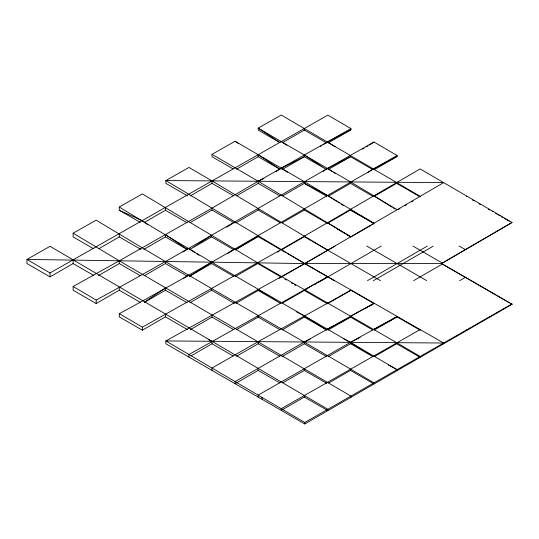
<?xml version="1.0" encoding="UTF-8"?>
<svg xmlns="http://www.w3.org/2000/svg" width="539" height="539" viewBox="0 0 539 539"><rect width="100%" height="100%" fill="white"/><g stroke="black" fill="none" stroke-linecap="round" stroke-linejoin="round"><path stroke-width="0.81" d="M99.075 248.573L119.267 236.917L119.274 233.906M188.933 357.087L188.933 354.494L327.84 276.77L304.333 289.867L304.333 290.467L327.416 303.787L350.923 290.218L373.999 303.545L374.046 303.201L304.333 341.982L235.092 381.592L235.092 383.741L258.174 370.414L258.174 368.386M420.157 329.572L281.257 408.683L281.257 410.388L304.333 397.061L304.333 395.478M373.999 383.984L373.999 382.872C281.567 328.318 187.855 275.968 96.191 220.114L73.109 233.212L73.109 236.917L93.301 248.573M397.081 370.657L397.081 369.673C304.522 315.369 210.816 263.039 119.267 207.01L142.35 193.905L257.75 262.864L396.65 342.669L420.157 356.468L420.157 357.337L396.65 343.761L374.295 356.67M374.288 169.637L397.081 156.472L397.081 155.488L373.999 142.04C281.176 194.33 189.741 249.052 96.191 300.061L73.109 286.512L73.109 290.218L96.191 303.545L119.267 290.218L119.274 287.199M144.513 222.344L165.426 210.271L165.433 207.697M282.699 382.906L304.333 370.414L304.333 368.73M466.747 196.695L466.747 196.081M98.354 275.645L119.267 263.564L119.281 260.802L73.109 233.212M397.081 155.488C304.542 208.29 212.993 262.816 119.335 313.644L119.267 316.865L142.35 330.191L165.426 316.865L165.439 314.291M93.301 275.227L73.109 263.564L50.033 276.891L26.95 263.564L26.95 259.421L304.764 263.564L441.529 263.564L512.05 222.479L420.157 168.936L281.257 249.523L281.257 249.995L258.174 236.668L235.381 249.833L258.242 235.765L258.174 236.668M327.84 410.637L327.847 409.276L50.033 246.316L26.95 259.421L50.033 272.97L327.84 115.144L350.923 128.592L350.923 129.825L328.123 142.983M190.375 195.866L212.016 183.368L212.029 180.902L188.933 167.454L165.857 180.558L165.857 183.368L187.491 195.866M189.93 222.769L212.016 210.021L212.022 208.148L258.194 181.245L350.923 128.592M282.699 142.565L304.333 130.074L304.34 128.491M350.923 397.31L350.929 396.077L119.281 260.802L73.109 286.512M236.54 195.866L258.174 183.368L258.194 181.245L212.016 154.349L235.092 141.245L304.252 181.589L373.911 223.274L350.491 210.021L350.417 209.22M281.978 249.577L304.333 236.668L304.34 236.069M143.792 249.409L165.426 236.917L165.466 234.58L187.154 249.321M281.978 222.93L304.333 210.021L327.416 223.348L327.429 222.62L350.923 236.917L371.115 225.255M281.978 330.023L304.333 317.114L304.36 315.908L296.16 311.609M144.513 302.291L165.426 290.218L165.493 287.927L144.391 302.163M327.84 250.244L212.029 180.902M258.174 290.467L258.228 289.49L280.556 303.356L258.174 290.467L235.812 303.369M304.333 210.021L304.407 208.862M189.95 276.062L211.584 263.564L211.712 262.176L189.209 276.446M328.136 196.277L350.491 183.368L350.626 181.939L258.174 128.141L258.174 130.074L279.808 142.565M275.786 171.752L281.223 168.161L304.333 156.721L326.695 169.63L304.4 155.043L304.333 156.721L281.978 169.63M182.937 252.036L188.535 248.344L194.822 252.495M183.658 278.286L188.569 275.072M322.538 171.611L327.436 168.444L350.491 156.721L372.853 169.63M320.429 146.426L321.83 145.53M323.232 144.634L327.429 141.946L350.923 129.825M226.771 227.209L235.051 221.913M367.302 172.81L373.608 168.848L397.081 156.472M362.606 149.155L364.027 148.265M366.163 146.931L367.591 146.042M369.013 145.153L373.999 142.04M227.721 253.492L234.734 249.112M512.05 222.479L442.384 263.072L412.948 246.08M236.54 169.212L258.174 156.721L279.808 169.212M144.513 275.645L165.426 263.564L187.067 276.062M211.584 236.917L189.95 249.409L211.551 235.26L211.584 236.917L233.946 249.826M235.812 222.93L258.174 210.021L280.536 222.93M282.699 195.866L304.333 183.368L327.422 195.455L336.511 201.195M328.136 169.63L350.491 156.721L350.478 155.373M189.95 302.709L211.584 290.218L234.384 303.376M235.388 276.473L257.75 263.564L281.257 277.14L335.056 246.08M277.693 252.05L279.114 251.228M327.416 223.348L350.491 210.021L373.999 223.591L372.557 224.426M374.295 196.277L396.65 183.368L420.157 196.944M190.375 329.605L212.016 317.114L233.65 329.605M279.087 278.387L280.536 277.558M398.523 209.435L399.965 208.6M405.011 205.689L406.453 204.854M411.506 201.936L412.948 201.108M191.096 355.841L212.016 343.761L232.929 355.841M236.54 329.605L258.174 317.114L279.808 329.605M281.978 303.369L304.333 290.467M306.469 289.227L307.897 288.405M315.019 284.296L316.44 283.474M317.869 282.652L381.214 246.08M236.54 356.259L258.174 343.761L279.822 356.259M367.51 280.637L427.373 246.08M373.386 280.704L433.248 246.141M281.978 356.67L304.333 343.761L326.695 356.67M328.136 330.023L350.491 317.114L350.525 316.285L373.264 303.942L369.013 306.421M366.163 308.065L367.591 307.243M413.669 280.637L442.384 264.056L512.05 304.286L304.764 423.957L165.857 343.761L165.857 340.951L304.764 263.564L443.664 182.633L165.857 180.558L304.764 263.564L443.664 343.026L443.664 343.761M328.136 356.67L350.491 343.761L372.853 356.67L350.491 342.326L343.047 338.492M374.288 330.03L397.081 316.865L397.115 316.393L350.491 342.326L258.174 395.134L258.174 397.061M459.727 280.698L465.467 277.262M328.857 382.906L350.491 370.414L373.284 383.573M350.923 290.218L258.174 341.638L212.016 368.043L212.016 370.414M443.664 343.026L165.857 340.951L304.764 422.482L512.05 303.908M119.281 260.802L212.022 208.148M119.335 313.644L142.35 327.153L281.257 249.523M373.588 329.477L397.081 316.865L420.157 330.191M327.442 329.127L350.491 317.114L372.853 330.023M360.173 337.34L350.491 342.326L350.491 343.761M310.289 339.004L304.333 341.982L304.333 343.761M263.915 178.47L258.194 181.245L350.923 236.917L346.644 234.452M119.267 207.01L119.267 210.271L142.37 220.795L147.794 224.588M208.29 339.543L212.016 341.295L212.016 343.761M388.262 364.95L397.081 369.673M441.529 263.564L506.35 300.991M472.514 200.03L473.956 200.858M479.009 203.776L480.451 204.604M488.381 209.186L489.823 210.021M495.664 213.39L497.093 214.219M498.514 215.041L499.943 215.863M501.364 216.685L502.793 217.507M504.214 218.329L509.2 221.206M304.333 130.074L326.695 142.976M350.491 183.368L372.853 196.277M459.053 246.047L465.467 249.624M326.695 196.277L304.333 183.368L304.252 181.589M507.778 301.813L509.2 302.635M510.628 303.457L512.05 304.286M232.929 168.795L212.016 156.721L212.016 154.349M258.174 183.368L279.808 195.866M337.387 229.102L338.809 229.924M340.237 230.746L342.373 231.979M343.794 232.808L345.223 233.63M366.789 246.08L426.652 280.637M212.016 183.368L233.65 195.866M304.333 236.668L380.581 280.691M212.016 210.021L234.371 222.93M281.964 250.406L285.529 252.461M286.95 253.283L334.335 280.637M165.426 210.271L187.067 222.762M284.861 279.222L286.303 280.051M291.35 282.968L292.792 283.804M294.233 284.632L295.682 285.468M119.267 210.271L140.187 222.344M165.426 236.917L187.067 249.409M211.584 263.564L233.946 276.473M304.333 317.114L326.695 330.023M119.267 236.917L140.908 249.409M119.267 263.564L140.187 275.645M165.426 290.218L187.067 302.709M304.333 370.414L326.695 383.323M119.267 290.218L140.187 302.291M165.426 316.865L187.511 329.619M258.174 370.414L279.808 382.906M304.333 397.061L327.126 410.226M420.164 196.324L281.257 115.043L258.174 128.141L279.856 142.471M350.626 181.939L397.115 209.759M373.628 195.697L392.102 207.178M393.524 208.061L394.946 208.943M337.906 202.078L339.307 202.96M341.403 204.281L343.505 205.608M304.36 315.908L326.715 329.996M327.429 141.946L335.117 146.871M327.436 168.444L332.327 171.611M333.722 172.514L335.123 173.417M281.284 141.589L286.876 145.26M281.25 168.175L287.543 172.318M196.917 253.882L199.012 255.264M279.856 169.118L258.174 154.706L258.174 156.721M235.092 141.245L238.588 143.59M258.134 208.458L258.174 210.021M281.25 276.662L281.257 277.14M258.168 315.584L258.174 317.114M211.578 288.587L211.584 290.218M489.823 316.622L489.823 317.114M327.409 303.066L327.416 303.787M212.009 315.241L212.016 317.114M492.814 211.268L492.814 211.746M466.747 329.821L466.747 330.441M350.491 369.074L350.491 370.414M396.65 342.669L396.65 343.761M304.764 422.482L304.764 423.957M262.021 397.391L262.021 399.284M258.174 341.638L258.174 343.761M257.75 262.864L257.75 263.564M165.426 261.489L165.426 263.564M142.35 327.153L142.35 330.191M96.191 300.061L96.191 303.545M73.109 260.108L73.109 263.564M50.033 272.97L50.033 276.891"/></g></svg>
